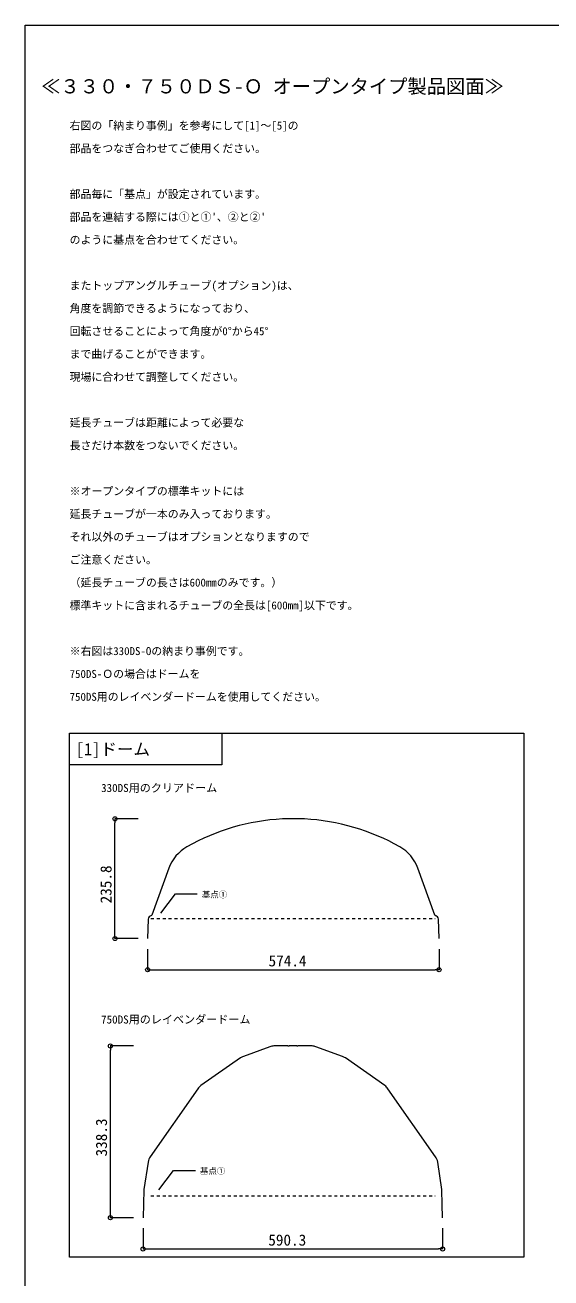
# Model space of a CAD drawing. Units: millimetres, scale not verified. Extents: x 140 to 2970, y -2076 to 1999.
# Drawn here: x 140 to 1177, y -469 to 1999 of the extents above; entities that cross this region are included whole.
import ezdxf
from ezdxf.enums import TextEntityAlignment as Align

# ---------------------------------------------------------------- set-up
doc = ezdxf.new("R2010")
doc.units = ezdxf.units.MM
doc.header["$LTSCALE"] = 7
doc.linetypes.add('USER1', pattern=[1.66656, 0.83312, -0.83344])
for name, color, linetype, lineweight in [('0-0_0', 4, 'Continuous', 18), ('0-4___-1', 4, 'Continuous', 18), ('0-5___', 4, 'Continuous', 18)]:
    doc.layers.add(name, color=color, linetype=linetype, lineweight=lineweight)
doc.styles.add('ＭＳ ゴシック', font='')
doc.styles.get('ＭＳ ゴシック').set_extended_font_data('MS Gothic')

msp = doc.modelspace()

# ---------------------------------------------------------------- linework, layer by layer
at = {"layer": '0-0_0', "color": 7, "lineweight": 15}
for p, q in [((317.447, 435.476), (317.447, 427.476)), ((317.447, 199.638), (317.447, 207.638)), ((381.907, 138.118), (389.907, 138.118)), ((956.292, 138.118), (948.292, 138.118)), ((308.494, -11.991), (308.494, -19.991)), ((308.494, -350.292), (308.494, -342.292)), ((372.954, -411.812), (380.954, -411.812)), ((963.265, -411.812), (955.265, -411.812))]:
    msp.add_line(p, q, dxfattribs=at)
at = {"layer": '0-0_0', "color": 2}
for p, q in [((647.487, 435.38), (647.487, 435.125)), ((647.689, 435.136), (647.689, 435.39)), ((654.95, 435.694), (654.95, 435.44)), ((655.152, 435.447), (655.152, 435.701)), ((682.851, 435.707), (682.851, 435.453)), ((683.047, 435.447), (683.047, 435.701)), ((685.185, 435.625), (685.185, 435.371)), ((685.402, 435.363), (685.402, 435.617)), ((685.786, 435.602), (685.786, 435.348)), ((685.787, 435.348), (685.787, 435.602)), ((686.99, 435.553), (686.99, 435.299)), ((687.167, 435.291), (687.167, 435.545)), ((687.549, 435.529), (687.549, 435.275)), ((687.706, 435.268), (687.706, 435.522)), ((688.747, 435.475), (688.747, 435.221)), ((688.917, 435.213), (688.917, 435.467)), ((689.359, 435.446), (689.359, 435.192)), ((689.524, 435.184), (689.524, 435.438)), ((690.712, 435.38), (690.712, 435.125)), ((690.908, 435.115), (690.908, 435.37)), ((423.701, 338.099), (389.948, 245.362)), ((423.701, 338.099), (389.948, 245.362)), ((948.251, 245.362), (914.498, 338.099)), ((948.251, 245.362), (914.498, 338.099)), ((383.007, 237.863), (381.907, 199.638)), ((956.292, 199.638), (955.192, 237.863)), ((622.641, -13.505), (570.557, -32.462)), ((658.392, -11.991), (630.368, -11.991)), ((658.392, -11.991), (660.63, -11.991)), ((675.63, -11.991), (660.63, -11.991)), ((675.63, -11.991), (677.867, -11.991)), ((705.891, -11.991), (677.867, -11.991)), ((765.702, -32.462), (713.618, -13.505)), ((564.676, -35.524), (486.964, -89.939)), ((849.296, -89.939), (771.584, -35.524)), ((480.726, -96.176), (387.032, -229.985)), ((949.228, -229.985), (855.534, -96.176)), ((382.732, -240.702), (374.475, -294.519)), ((961.785, -294.519), (953.527, -240.702)), ((374.389, -295.475), (372.954, -350.292)), ((962.616, -323.934), (961.87, -295.475)), ((963.265, -350.292), (962.611, -323.769))]:
    msp.add_line(p, q, dxfattribs=at)
at = {"layer": '0-0_0', "color": 7, "lineweight": 15}
for centre in [(317.447, 435.476), (317.447, 199.638), (381.907, 138.118), (956.292, 138.118), (308.494, -11.991), (308.494, -350.292), (372.954, -411.812), (963.265, -411.812)]:
    msp.add_circle(centre, 4, dxfattribs=at)
at = {"layer": '0-0_0', "color": 2}
for centre, radius, start, end in [((669.1, 11.12), 424.555, 92.91796, 119.62052), ((669.1, 11.12), 424.81, 92.88895, 92.91621), ((669.1, 11.12), 424.555, 91.90989, 92.89068), ((669.1, 11.12), 424.81, 91.88151, 91.90875), ((669.1, 11.12), 424.555, 88.1438, 91.88263), ((669.1, 11.12), 424.81, 88.11849, 88.14491), ((669.1, 11.12), 424.555, 87.82872, 88.11737), ((669.1, 11.12), 424.81, 87.80069, 87.83002), ((669.1, 11.12), 424.555, 87.74752, 87.79938), ((669.103, 11.2), 424.73, 87.74868, 87.74887), ((669.1, 11.12), 424.555, 87.58481, 87.74733), ((669.1, 11.12), 424.81, 87.56242, 87.58626), ((669.1, 11.12), 424.555, 87.50939, 87.56096), ((669.1, 11.12), 424.81, 87.48966, 87.51088), ((669.1, 11.12), 424.555, 87.34755, 87.48816), ((669.1, 11.12), 424.81, 87.32618, 87.34914), ((669.1, 11.12), 424.555, 87.26486, 87.32458), ((669.1, 11.12), 424.81, 87.24425, 87.2665), ((669.1, 11.12), 424.555, 87.08204, 87.2426), ((669.1, 11.12), 424.81, 87.05735, 87.08379), ((669.1, 11.12), 424.555, 60.37948, 87.05559), ((498.719, 310.794), 79.832, 119.62052, 160), ((839.48, 310.794), 79.832, 20, 60.37948), ((390.198, 237.656), 7.194, 97.72248, 178.35111), ((389.112, 245.666), 0.889, 277.72248, 340), ((389.112, 245.666), 0.889, 277.72248, 340), ((949.087, 245.666), 0.889, 200, 262.27752), ((949.087, 245.666), 0.889, 200, 262.27752), ((948.001, 237.656), 7.194, 1.64889, 82.27752), ((631.687, -39.196), 27.237, 92.77496, 109.39743), ((704.471, -39.715), 27.76, 70.76034, 87.06727), ((579.245, -56.33), 25.4, 110, 125), ((757.015, -56.33), 25.4, 55, 70), ((501.532, -110.745), 25.4, 125, 145), ((834.727, -110.745), 25.4, 35, 55), ((407.838, -244.554), 25.4, 145, 171.27677), ((928.421, -244.554), 25.4, 8.72323, 35), ((382.007, -295.674), 7.62, 171.27677, 178.5), ((954.253, -295.674), 7.62, 1.5, 8.72323)]:
    msp.add_arc(centre, radius, start, end, dxfattribs=at)
at = {"layer": '0-4___-1'}
for p, q in [((363.199, 435.476), (317.267, 435.476)), ((317.447, 207.638), (317.447, 427.476)), ((363.199, 199.638), (317.267, 199.638)), ((381.907, 178.983), (381.907, 137.938)), ((956.292, 178.983), (956.292, 137.938)), ((389.907, 138.118), (948.292, 138.118)), ((354.246, -11.991), (308.314, -11.991)), ((308.494, -342.292), (308.494, -19.991)), ((354.246, -350.292), (308.314, -350.292)), ((372.954, -370.947), (372.954, -411.992)), ((963.265, -370.947), (963.265, -411.992)), ((380.954, -411.812), (955.265, -411.812))]:
    msp.add_line(p, q, dxfattribs=at)
at = {"layer": '0-5___', "linetype": 'USER1'}
for p, q in [((388.27, 239.362), (948.27, 239.362)), ((388.27, -307.196), (948.27, -307.196))]:
    msp.add_line(p, q, dxfattribs=at)
at = {"layer": '0-5___', "color": 3}
msp.add_lwpolyline([(140.268, -2076.212), (140.268, 1998.788), (2970.268, 1998.788), (2970.268, -2076.212)], close=True, dxfattribs=at)
at = {"layer": '0-5___'}
for points in [[(228.112, 604.262), (528.112, 604.262), (528.112, 541.919), (228.112, 541.919)], [(228.112, 604.262), (1123.112, 604.262), (1123.112, -428.081), (228.112, -428.081)]]:
    msp.add_lwpolyline(points, close=True, dxfattribs=at)
for points in [[(407.857, 249.416), (436.621, 287.416), (479.603, 287.416)], [(404.231, -295.005), (432.996, -257.005), (475.978, -257.005)]]:
    msp.add_lwpolyline(points, dxfattribs=at)

# ---------------------------------------------------------------- texts
at = {"layer": '0-4___-1', "color": 7, "style": 'ＭＳ ゴシック'}
for s, p in [('235.8', (317.357, 268.902)), ('338.3', (308.404, -229.568))]:
    msp.add_text(s, height=21.99, rotation=90, dxfattribs=at).set_placement(p, align=Align.BOTTOM_LEFT)
for s, p in [('574.4', (620.216, 138.208)), ('590.3', (619.683, -411.722))]:
    msp.add_text(s, height=21.99, dxfattribs=at).set_placement(p, align=Align.BOTTOM_LEFT)
at = {"layer": '0-5___', "color": 7, "style": 'ＭＳ ゴシック'}
for s, height, p in [('≪３３０・７５０ＤＳ-Ｏ オープンタイプ製品図面≫', 27.86, (172.112, 1855.816)), ('右図の「納まり事例」を参考にして[1]～[5]の', 15.76, (228.112, 1788.169)), ('部品をつなぎ合わせてご使用ください。', 15.76, (228.112, 1743.169)), ('部品毎に「基点」が設定されています。', 15.76, (228.112, 1653.169)), ("部品を連結する際には①と①'、②と②'", 15.76, (228.112, 1608.169)), ('のように基点を合わせてください。', 15.76, (228.112, 1563.169)), ('またトップアングルチューブ(オプション)は、', 15.76, (228.112, 1473.169)), ('角度を調節できるようになっており、', 15.76, (228.112, 1428.169)), ('回転させることによって角度が0°から45°', 15.76, (228.112, 1383.169)), ('まで曲げることができます。', 15.76, (228.112, 1338.169)), ('現場に合わせて調整してください。', 15.76, (228.112, 1293.169)), ('延長チューブは距離によって必要な', 15.76, (228.112, 1203.169)), ('長さだけ本数をつないでください。', 15.76, (228.112, 1158.169)), ('※オープンタイプの標準キットには', 15.76, (228.112, 1068.169)), ('延長チューブが一本のみ入っております。', 15.76, (228.112, 1023.169)), ('それ以外のチューブはオプションとなりますので', 15.76, (228.112, 978.169)), ('ご注意ください。', 15.76, (228.112, 933.169)), ('（延長チューブの長さは600mmのみです。）', 15.76, (228.112, 888.169)), ('標準キットに含まれるチューブの全長は[600mm]以下です。', 15.76, (228.112, 843.169)), ('※右図は330DS-Oの納まり事例です。', 15.76, (228.112, 753.169)), ('750DS-Ｏの場合はドームを', 15.76, (228.112, 708.169)), ('750DS用のレイベンダードームを使用してください。', 15.76, (228.112, 663.169)), ('[1]ドーム', 23.88, (240.112, 553.476)), ('330DS用のクリアドーム', 16, (290.112, 483.407)), ('基点①', 11.94, (488.603, 276.641)), ('750DS用のレイベンダードーム', 16, (290.112, 27.407)), ('基点①', 11.94, (484.978, -267.779))]:
    msp.add_text(s, height=height, dxfattribs=at).set_placement(p, align=Align.BOTTOM_LEFT)

doc.saveas('drawing.dxf')
